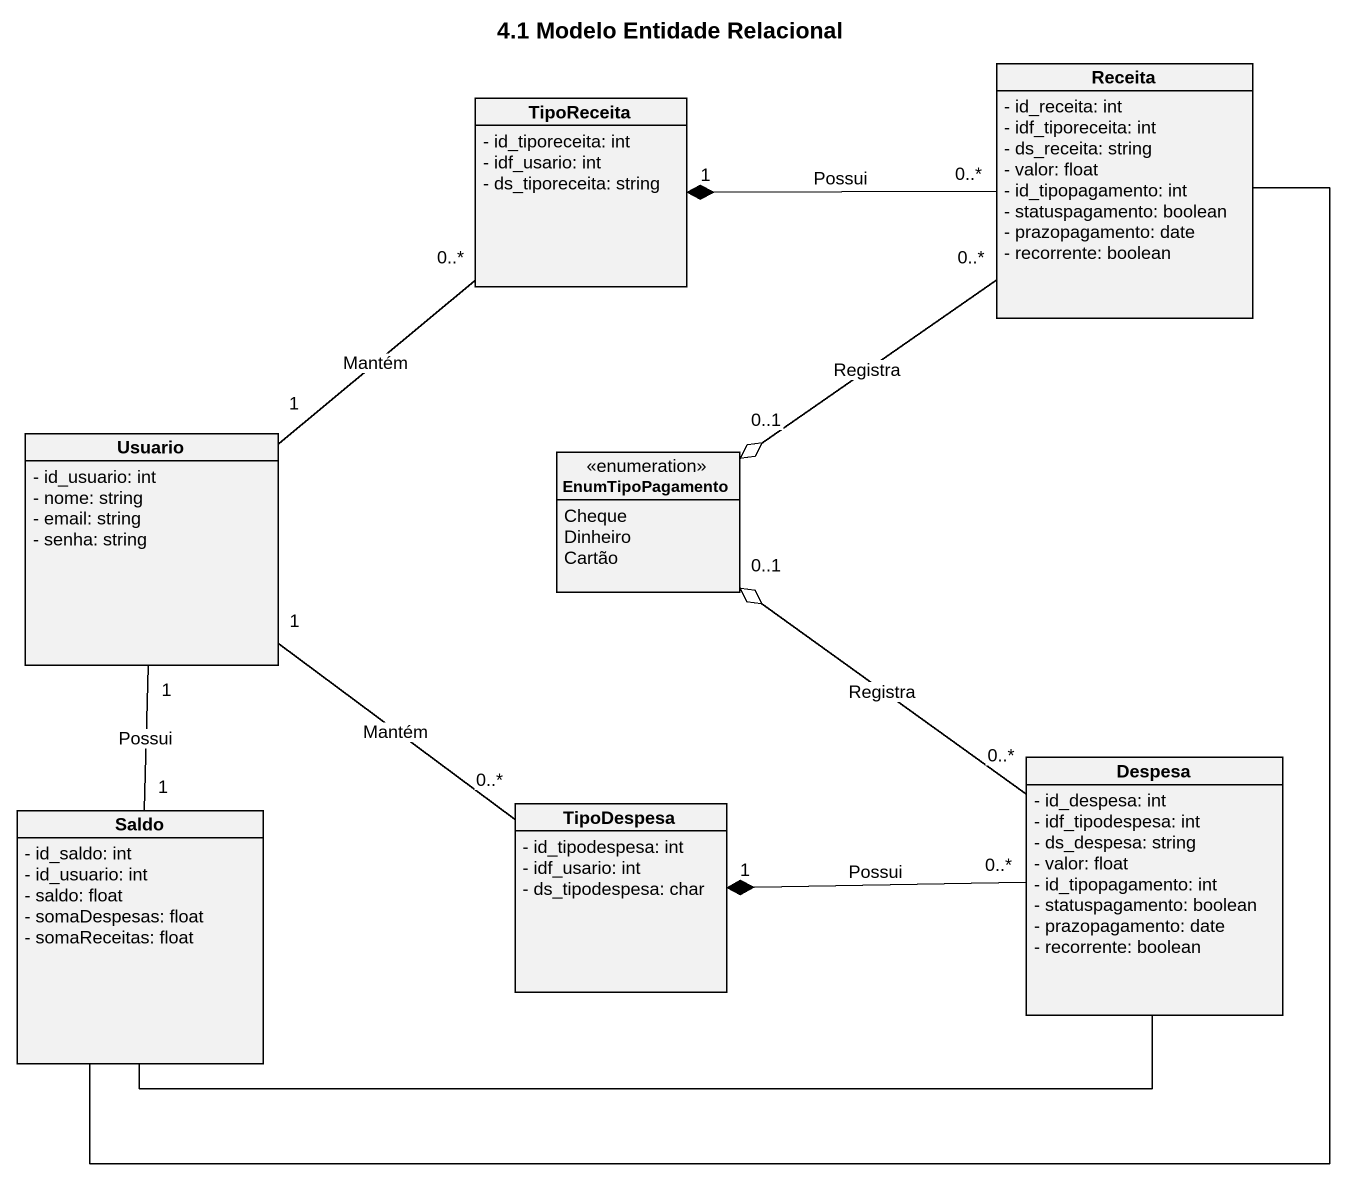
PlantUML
@startuml
title 4.1 Modelo Entidade Relacional
hide circle
hide empty members
skinparam classAttributeIconSize 0
class TipoReceita {
  - id_tiporeceita: int
  - idf_usario: int
  - ds_tiporeceita: string
}
class Receita {
  - id_receita: int
  - idf_tiporeceita: int
  - ds_receita: string
  - valor: float
  - id_tipopagamento: int
  - statuspagamento: boolean
  - prazopagamento: date
  - recorrente: boolean
}
class Usuario {
  - id_usuario: int
  - nome: string
  - email: string
  - senha: string
}
enum EnumTipoPagamento {
  Cheque
  Dinheiro
  Cartão
}
class TipoDespesa {
  - id_tipodespesa: int
  - idf_usario: int
  - ds_tipodespesa: char
}
class Despesa {
  - id_despesa: int
  - idf_tipodespesa: int
  - ds_despesa: string
  - valor: float
  - id_tipopagamento: int
  - statuspagamento: boolean
  - prazopagamento: date
  - recorrente: boolean
}
class Saldo {
  - id_saldo: int
  - id_usuario: int
  - saldo: float
  - somaDespesas: float
  - somaReceitas: float
}
Receita "0..*" -left-* "1" TipoReceita : Possui
Receita "0..*" --o "0..1" EnumTipoPagamento : Registra
Receita -- Saldo
Usuario "1" -up- "0..*" TipoReceita : Mantém
Usuario "1" -- "0..*" TipoDespesa : Mantém
Usuario "1" -- "1" Saldo : Possui
Despesa "0..*" -up-o "0..1" EnumTipoPagamento : Registra
Despesa "0..*" -left-* "1" TipoDespesa : Possui
Despesa -left- Saldo
@enduml
